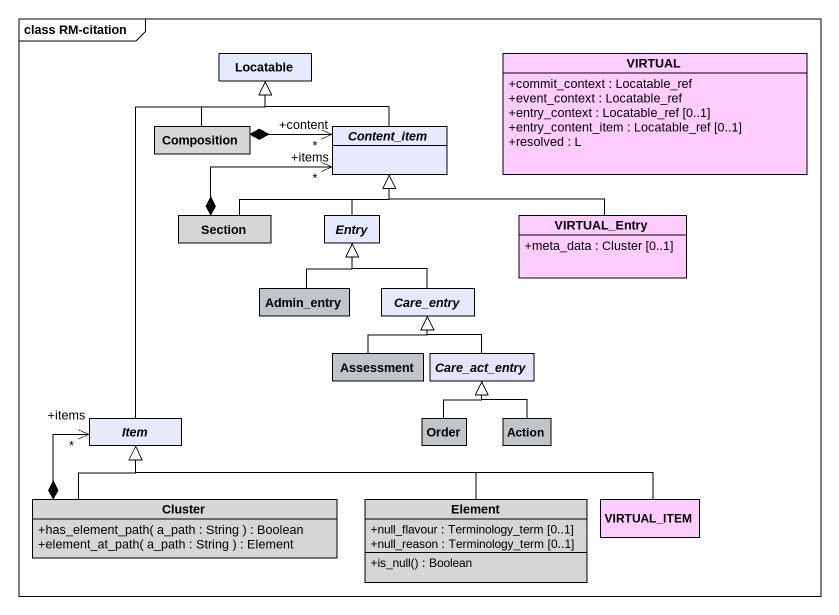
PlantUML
@startuml
mainframe class RM-citation
hide circle
hide empty members
skinparam classAttributeIconSize 0
class Locatable #E5EAFF
class VIRTUAL #FFCCFF {
  +commit_context : Locatable_ref
  +event_context : Locatable_ref
  +entry_context : Locatable_ref [0..1]
  +entry_content_item : Locatable_ref [0..1]
  +resolved : L
}
class Composition #D6D6D6
abstract class Content_item #E5EAFF
class Section #D6D6D6
abstract class Entry #E5EAFF
class VIRTUAL_Entry #FFCCFF {
  +meta_data : Cluster [0..1]
}
class Admin_entry #C0C5CA
abstract class Care_entry #E5EAFF
class Assessment #C0C5CA
abstract class Care_act_entry #E5E5FF
abstract class Item #E5EAFF
class Order #C0C5CA
class "Action" as Action_ #C0C5CA
class Cluster #D6D6D6 {
  +has_element_path( a_path : String ) : Boolean
  +element_at_path( a_path : String ) : Element
}
class Element #D6D6D6 {
  +null_flavour : Terminology_term [0..1]
  +null_reason : Terminology_term [0..1]
  +is_null() : Boolean
}
class VIRTUAL_ITEM #FFCCFF
Composition -up-|> Locatable
Composition *-right-> "+content\n*" Content_item
Content_item -up-|> Locatable
Section -right-|> Content_item
Section *-right-> "+items\n*" Content_item
Entry -up-|> Content_item
VIRTUAL_Entry -left-|> Content_item
Admin_entry -up-|> Entry
Care_entry -up-|> Entry
Assessment -up-|> Care_entry
Care_act_entry -up-|> Care_entry
Item -up-|> Locatable
Order -up-|> Care_act_entry
Action_ -up-|> Care_act_entry
Cluster -up-|> Item
Cluster *-up-> "+items\n*" Item
Element -left-|> Item
VIRTUAL_ITEM -left-|> Item
@enduml
